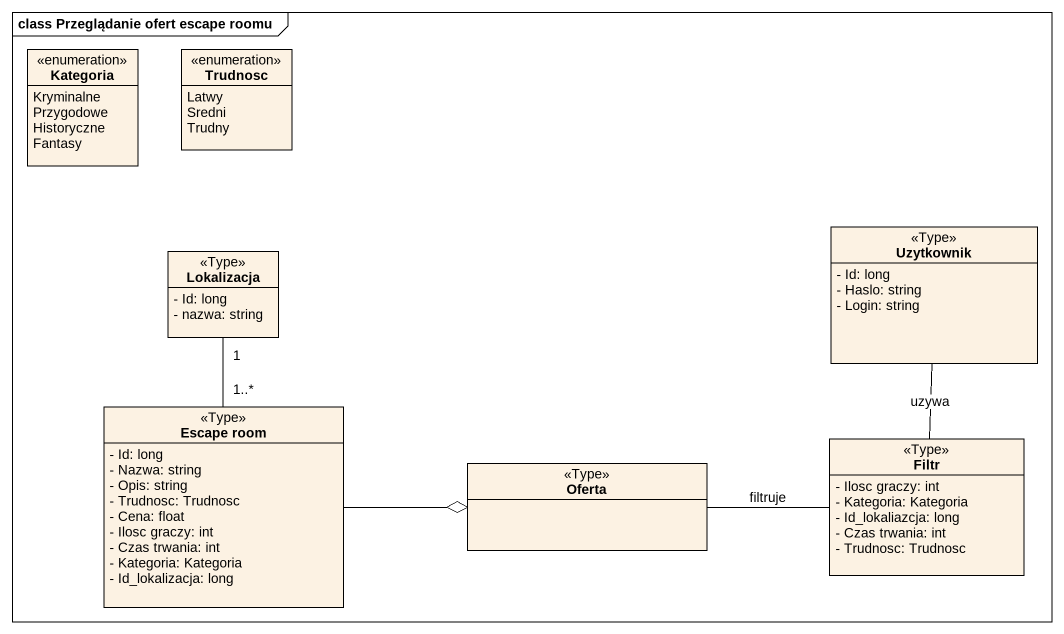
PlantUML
@startuml
mainframe class Przeglądanie ofert escape roomu
hide circle
hide empty members
skinparam classAttributeIconSize 0
enum Kategoria {
  Kryminalne
  Przygodowe
  Historyczne
  Fantasy
}
enum Trudnosc {
  Latwy
  Sredni
  Trudny
}
class Uzytkownik <<Type>> {
  - Id: long
  - Haslo: string
  - Login: string
}
class Lokalizacja <<Type>> {
  - Id: long
  - nazwa: string
}
class "Escape room" as Escape_room <<Type>> {
  - Id: long
  - Nazwa: string
  - Opis: string
  - Trudnosc: Trudnosc
  - Cena: float
  - Ilosc graczy: int
  - Czas trwania: int
  - Kategoria: Kategoria
  - Id_lokalizacja: long
}
class Filtr <<Type>> {
  - Ilosc graczy: int
  - Kategoria: Kategoria
  - Id_lokaliazcja: long
  - Czas trwania: int
  - Trudnosc: Trudnosc
}
class Oferta <<Type>>
Uzytkownik -- Filtr : uzywa
Escape_room "1..*" -up- "1" Lokalizacja
Escape_room -right-o Oferta
Oferta -right- Filtr : filtruje
@enduml
